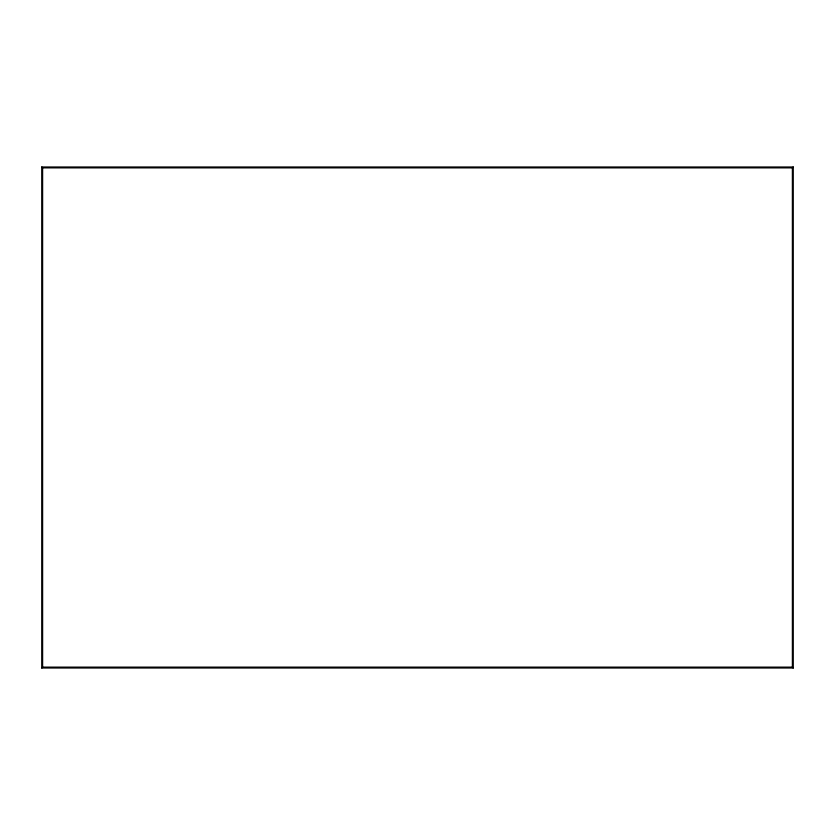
<?xml version="1.0" encoding="UTF-8"?>
<svg xmlns="http://www.w3.org/2000/svg" width="835" height="835" viewBox="0 0 835 835"><rect width="100%" height="100%" fill="white"/><g stroke="black" fill="none" stroke-linecap="round" stroke-linejoin="round"><path stroke-width="1.25" d="M41.75 668L42.616 667.134L792.384 667.134L793.25 668L793.25 167L41.75 167L41.75 668L793.25 668M41.75 167L42.616 167.866L792.384 167.866L793.25 167M792.384 167.866L792.384 667.134M42.616 167.866L42.616 667.134"/></g></svg>
